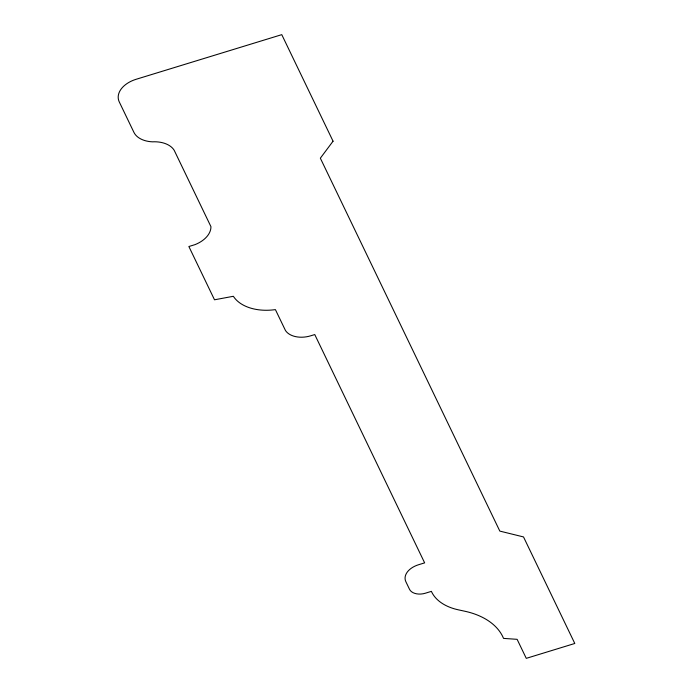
<?xml version="1.0" encoding="UTF-8"?>
<svg xmlns="http://www.w3.org/2000/svg" width="693" height="693" viewBox="0 0 693 693"><rect width="100%" height="100%" fill="white"/><g stroke="black" fill="none" stroke-linecap="round" stroke-linejoin="round"><path stroke-width="1.04" d="M333.056 141.199L320.348 158.186L499.826 531.098L523.518 536.936L574.792 643.476L526.273 658.35L517.117 639.327L503.534 638.392A74.09 47.921 -10.6 0 0 464.968 611.269L458.212 609.797A51.966 33.61 -10.6 0 1 431.392 591.363L425.329 593.225A12.795 8.281 -10.6 0 1 409.537 589.336L405.873 581.722A19.196 12.413 -10.6 0 1 418.581 564.734L424.644 562.872L314.761 334.563L310.707 335.802A20.877 13.505 -10.6 0 1 285.438 330.448L275.407 309.615A43.079 27.859 -10.6 0 1 233.376 296.283L214.509 299.792L188.868 246.517L194.932 244.664A26.836 17.36 -10.6 0 0 210.941 226.654L174.186 150.277A25.762 16.667 -10.6 0 0 152.399 141.831A25.598 16.554 -10.6 0 1 133.922 132.363L119.274 101.923A25.598 16.554 -10.6 0 1 136.209 79.262L281.774 34.65L333.056 141.199"/></g></svg>
